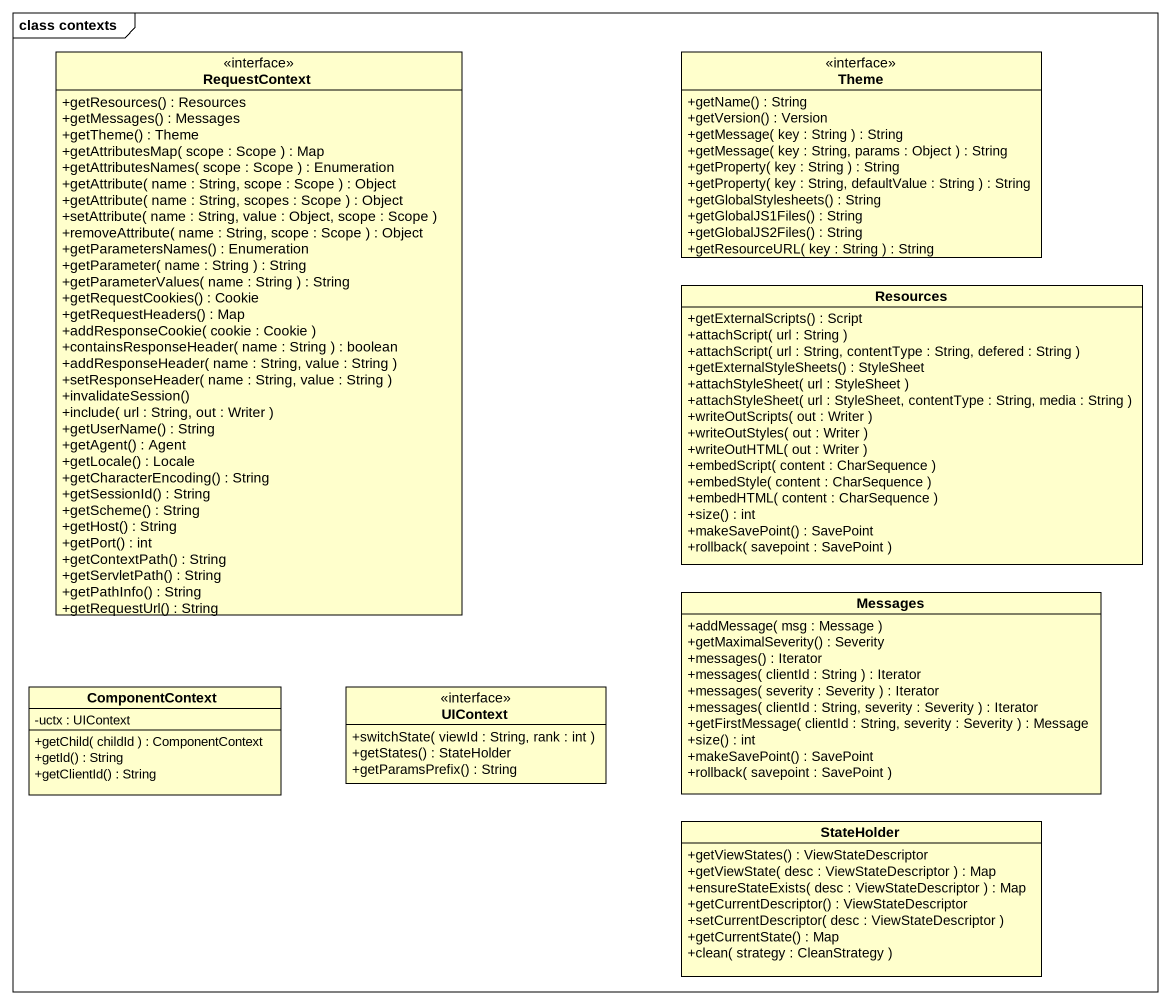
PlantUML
@startuml
mainframe class contexts
hide circle
hide empty members
skinparam classAttributeIconSize 0
interface RequestContext {
  +getResources() : Resources
  +getMessages() : Messages
  +getTheme() : Theme
  +getAttributesMap( scope : Scope ) : Map
  +getAttributesNames( scope : Scope ) : Enumeration
  +getAttribute( name : String, scope : Scope ) : Object
  +getAttribute( name : String, scopes : Scope ) : Object
  +setAttribute( name : String, value : Object, scope : Scope )
  +removeAttribute( name : String, scope : Scope ) : Object
  +getParametersNames() : Enumeration
  +getParameter( name : String ) : String
  +getParameterValues( name : String ) : String
  +getRequestCookies() : Cookie
  +getRequestHeaders() : Map
  +addResponseCookie( cookie : Cookie )
  +containsResponseHeader( name : String ) : boolean
  +addResponseHeader( name : String, value : String )
  +setResponseHeader( name : String, value : String )
  +invalidateSession()
  +include( url : String, out : Writer )
  +getUserName() : String
  +getAgent() : Agent
  +getLocale() : Locale
  +getCharacterEncoding() : String
  +getSessionId() : String
  +getScheme() : String
  +getHost() : String
  +getPort() : int
  +getContextPath() : String
  +getServletPath() : String
  +getPathInfo() : String
  +getRequestUrl() : String
}
interface Theme {
  +getName() : String
  +getVersion() : Version
  +getMessage( key : String ) : String
  +getMessage( key : String, params : Object ) : String
  +getProperty( key : String ) : String
  +getProperty( key : String, defaultValue : String ) : String
  +getGlobalStylesheets() : String
  +getGlobalJS1Files() : String
  +getGlobalJS2Files() : String
  +getResourceURL( key : String ) : String
}
class Resources {
  +getExternalScripts() : Script
  +attachScript( url : String )
  +attachScript( url : String, contentType : String, defered : String )
  +getExternalStyleSheets() : StyleSheet
  +attachStyleSheet( url : StyleSheet )
  +attachStyleSheet( url : StyleSheet, contentType : String, media : String )
  +writeOutScripts( out : Writer )
  +writeOutStyles( out : Writer )
  +writeOutHTML( out : Writer )
  +embedScript( content : CharSequence )
  +embedStyle( content : CharSequence )
  +embedHTML( content : CharSequence )
  +size() : int
  +makeSavePoint() : SavePoint
  +rollback( savepoint : SavePoint )
}
class Messages {
  +addMessage( msg : Message )
  +getMaximalSeverity() : Severity
  +messages() : Iterator
  +messages( clientId : String ) : Iterator
  +messages( severity : Severity ) : Iterator
  +messages( clientId : String, severity : Severity ) : Iterator
  +getFirstMessage( clientId : String, severity : Severity ) : Message
  +size() : int
  +makeSavePoint() : SavePoint
  +rollback( savepoint : SavePoint )
}
class ComponentContext {
  -uctx : UIContext
  +getChild( childId ) : ComponentContext
  +getId() : String
  +getClientId() : String
}
interface UIContext {
  +switchState( viewId : String, rank : int )
  +getStates() : StateHolder
  +getParamsPrefix() : String
}
class StateHolder {
  +getViewStates() : ViewStateDescriptor
  +getViewState( desc : ViewStateDescriptor ) : Map
  +ensureStateExists( desc : ViewStateDescriptor ) : Map
  +getCurrentDescriptor() : ViewStateDescriptor
  +setCurrentDescriptor( desc : ViewStateDescriptor )
  +getCurrentState() : Map
  +clean( strategy : CleanStrategy )
}
@enduml
